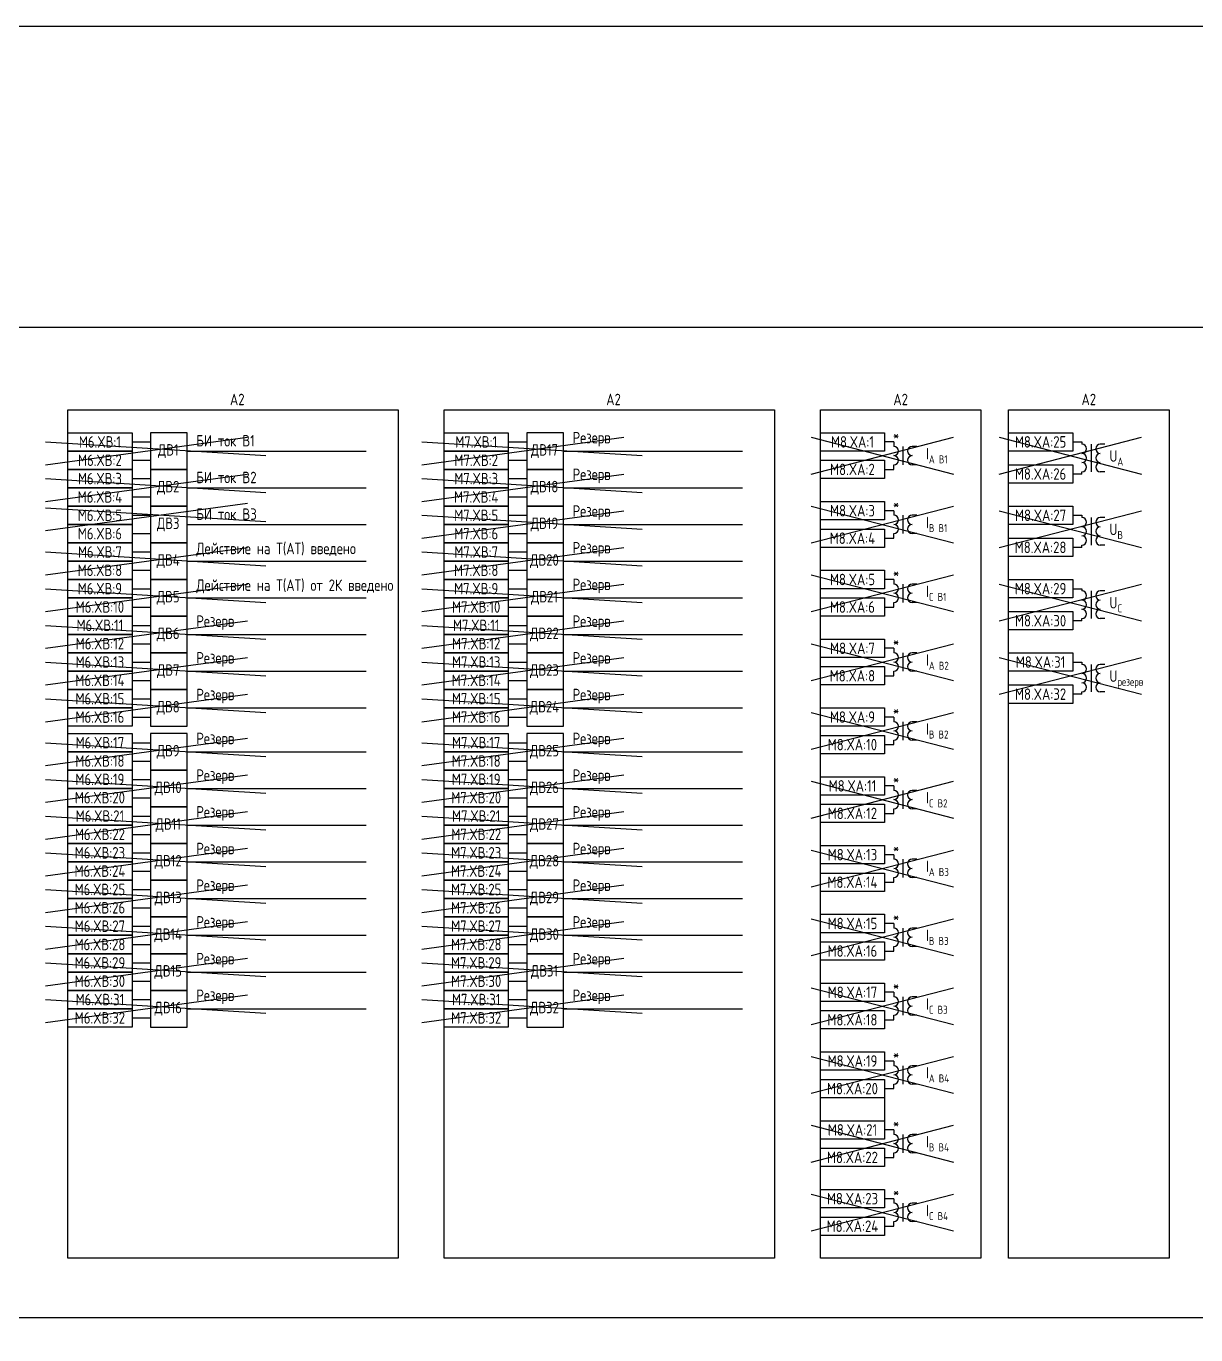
# Model space of a CAD drawing. Header units: millimetres. Extents: x -1117 to 5846, y -90 to 586.
# Drawn here: x 581.9 to 836.8, y 300.7 to 586 of the extents above; entities that cross this region are included whole.
import ezdxf

# ---------------------------------------------------------------- set-up
doc = ezdxf.new("R2010")
doc.units = ezdxf.units.MM
doc.styles.add('Gost_type_A', font='GOST_0.TTF')

msp = doc.modelspace()

# ---------------------------------------------------------------- linework, layer by layer
at = {"color": 6}
for p, q in [((586.18, 490.36), (630.18, 496.36)), ((586.18, 495.36), (634.18, 492.36)), ((753.01, 496.36), (784.01, 488.36)), ((753.01, 488.36), (784.01, 496.36)), ((586.18, 482.36), (630.18, 488.36)), ((586.18, 487.36), (634.18, 484.36)), ((586.18, 476.02), (630.18, 482.02)), ((586.18, 481.02), (634.18, 478.02)), ((753.01, 481.36), (784.01, 473.36)), ((753.01, 473.36), (784.01, 481.36)), ((586.18, 466.36), (630.18, 472.36)), ((586.18, 471.36), (634.18, 468.36)), ((753.01, 466.36), (784.01, 458.36)), ((753.01, 458.36), (784.01, 466.36)), ((586.18, 458.36), (630.18, 464.36)), ((586.18, 463.36), (634.18, 460.36)), ((753.01, 451.36), (784.01, 443.36)), ((753.01, 443.36), (784.01, 451.36)), ((753.01, 436.36), (784.01, 428.36)), ((753.01, 428.36), (784.01, 436.36)), ((753.01, 421.36), (784.01, 413.36)), ((753.01, 413.36), (784.01, 421.36)), ((753.01, 406.36), (784.01, 398.36)), ((753.01, 398.36), (784.01, 406.36)), ((753.01, 391.36), (784.01, 383.36)), ((753.01, 383.36), (784.01, 391.36)), ((753.01, 376.36), (784.01, 368.36)), ((753.01, 368.36), (784.01, 376.36))]:
    msp.add_line(p, q, dxfattribs=at)
for p, q in [((605.01, 495.36), (609.01, 495.36)), ((687.01, 495.36), (691.01, 495.36)), ((771.01, 495.36), (769.01, 495.36)), ((605.01, 491.36), (609.01, 491.36)), ((617.01, 493.36), (656.01, 493.36)), ((687.01, 491.36), (691.01, 491.36)), ((699.01, 493.36), (738.01, 493.36)), ((769.01, 489.36), (771.01, 489.36)), ((605.01, 487.36), (609.01, 487.36)), ((617.01, 485.36), (656.01, 485.36)), ((687.01, 487.36), (691.01, 487.36)), ((699.01, 485.36), (738.01, 485.36)), ((605.01, 483.36), (609.01, 483.36)), ((687.01, 483.36), (691.01, 483.36)), ((605.01, 479.36), (609.01, 479.36)), ((687.01, 479.36), (691.01, 479.36)), ((771.01, 480.36), (769.01, 480.36)), ((617.01, 477.36), (656.01, 477.36)), ((699.01, 477.36), (738.01, 477.36)), ((605.01, 475.36), (609.01, 475.36)), ((687.01, 475.36), (691.01, 475.36)), ((769.01, 474.36), (771.01, 474.36)), ((605.01, 471.36), (609.01, 471.36)), ((687.01, 471.36), (691.01, 471.36)), ((617.01, 469.36), (656.01, 469.36)), ((699.01, 469.36), (738.01, 469.36)), ((605.01, 467.36), (609.01, 467.36)), ((687.01, 467.36), (691.01, 467.36)), ((771.01, 465.36), (769.01, 465.36)), ((605.01, 463.36), (609.01, 463.36)), ((687.01, 463.36), (691.01, 463.36)), ((617.01, 461.36), (656.01, 461.36)), ((699.01, 461.36), (738.01, 461.36)), ((605.01, 459.36), (609.01, 459.36)), ((687.01, 459.36), (691.01, 459.36)), ((769.01, 459.36), (771.01, 459.36)), ((605.01, 455.36), (609.01, 455.36)), ((687.01, 455.36), (691.01, 455.36)), ((605.01, 451.36), (609.01, 451.36)), ((617.01, 453.36), (656.01, 453.36)), ((687.01, 451.36), (691.01, 451.36)), ((699.01, 453.36), (738.01, 453.36)), ((771.01, 450.36), (769.01, 450.36)), ((605.01, 447.36), (609.01, 447.36)), ((617.01, 445.36), (656.01, 445.36)), ((687.01, 447.36), (691.01, 447.36)), ((699.01, 445.36), (738.01, 445.36)), ((605.01, 443.36), (609.01, 443.36)), ((687.01, 443.36), (691.01, 443.36)), ((769.01, 444.36), (771.01, 444.36)), ((605.01, 439.36), (609.01, 439.36)), ((617.01, 437.36), (656.01, 437.36)), ((687.01, 439.36), (691.01, 439.36)), ((699.01, 437.36), (738.01, 437.36)), ((605.01, 435.36), (609.01, 435.36)), ((687.01, 435.36), (691.01, 435.36)), ((771.01, 435.36), (769.01, 435.36)), ((605.01, 429.78), (609.01, 429.78)), ((687.01, 429.78), (691.01, 429.78)), ((769.01, 429.36), (771.01, 429.36)), ((605.01, 425.78), (609.01, 425.78)), ((617.01, 427.78), (656.01, 427.78)), ((687.01, 425.78), (691.01, 425.78)), ((699.01, 427.78), (738.01, 427.78)), ((605.01, 421.78), (609.01, 421.78)), ((617.01, 419.78), (656.01, 419.78)), ((687.01, 421.78), (691.01, 421.78)), ((699.01, 419.78), (738.01, 419.78)), ((771.01, 420.36), (769.01, 420.36)), ((605.01, 417.78), (609.01, 417.78)), ((687.01, 417.78), (691.01, 417.78)), ((605.01, 413.78), (609.01, 413.78)), ((687.01, 413.78), (691.01, 413.78)), ((769.01, 414.36), (771.01, 414.36)), ((617.01, 411.78), (656.01, 411.78)), ((699.01, 411.78), (738.01, 411.78)), ((605.01, 409.78), (609.01, 409.78)), ((687.01, 409.78), (691.01, 409.78)), ((605.01, 405.78), (609.01, 405.78)), ((687.01, 405.78), (691.01, 405.78)), ((771.01, 405.36), (769.01, 405.36)), ((617.01, 403.78), (656.01, 403.78)), ((699.01, 403.78), (738.01, 403.78)), ((605.01, 401.78), (609.01, 401.78)), ((687.01, 401.78), (691.01, 401.78)), ((605.01, 397.78), (609.01, 397.78)), ((687.01, 397.78), (691.01, 397.78)), ((769.01, 399.36), (771.01, 399.36)), ((605.01, 393.78), (609.01, 393.78)), ((617.01, 395.78), (656.01, 395.78)), ((687.01, 393.78), (691.01, 393.78)), ((699.01, 395.78), (738.01, 395.78)), ((605.01, 389.78), (609.01, 389.78)), ((687.01, 389.78), (691.01, 389.78)), ((771.01, 390.36), (769.01, 390.36)), ((605.01, 385.78), (609.01, 385.78)), ((617.01, 387.78), (656.01, 387.78)), ((687.01, 385.78), (691.01, 385.78)), ((699.01, 387.78), (738.01, 387.78)), ((769.01, 384.36), (771.01, 384.36)), ((605.01, 381.78), (609.01, 381.78)), ((617.01, 379.78), (656.01, 379.78)), ((687.01, 381.78), (691.01, 381.78)), ((699.01, 379.78), (738.01, 379.78)), ((605.01, 377.78), (609.01, 377.78)), ((687.01, 377.78), (691.01, 377.78)), ((605.01, 373.78), (609.01, 373.78)), ((687.01, 373.78), (691.01, 373.78)), ((771.01, 375.36), (769.01, 375.36)), ((617.01, 371.78), (656.01, 371.78)), ((699.01, 371.78), (738.01, 371.78)), ((605.01, 369.78), (609.01, 369.78)), ((687.01, 369.78), (691.01, 369.78)), ((769.01, 369.36), (771.01, 369.36)), ((771.01, 360.36), (769.01, 360.36)), ((769.01, 354.36), (771.01, 354.36)), ((769.01, 352.36), (769.01, 347.36)), ((771.01, 345.36), (769.01, 345.36)), ((769.01, 339.36), (771.01, 339.36)), ((771.01, 330.36), (769.01, 330.36)), ((769.01, 324.36), (771.01, 324.36))]:
    msp.add_line(p, q)
at = {"color": 3}
for p, q in [((668.18, 490.36), (712.18, 496.36)), ((668.18, 495.36), (716.18, 492.36)), ((794.01, 496.36), (825.01, 488.36)), ((794.01, 488.36), (825.01, 496.36)), ((668.18, 482.36), (712.18, 488.36)), ((668.18, 487.36), (716.18, 484.36)), ((668.18, 474.36), (712.18, 480.36)), ((668.18, 479.36), (716.18, 476.36)), ((794.01, 480.36), (825.01, 472.36)), ((794.01, 472.36), (825.01, 480.36)), ((668.18, 466.36), (712.18, 472.36)), ((668.18, 471.36), (716.18, 468.36)), ((668.18, 458.36), (712.18, 464.36)), ((668.18, 463.36), (716.18, 460.36)), ((794.01, 464.36), (825.01, 456.36)), ((794.01, 456.36), (825.01, 464.36)), ((586.18, 450.36), (630.18, 456.36)), ((586.18, 455.36), (634.18, 452.36)), ((668.18, 450.36), (712.18, 456.36)), ((668.18, 455.36), (716.18, 452.36)), ((586.18, 442.36), (630.18, 448.36)), ((668.18, 442.36), (712.18, 448.36)), ((794.01, 448.36), (825.01, 440.36)), ((794.01, 440.36), (825.01, 448.36)), ((586.18, 447.36), (634.18, 444.36)), ((668.18, 447.36), (716.18, 444.36)), ((586.18, 434.36), (630.18, 440.36)), ((668.18, 434.36), (712.18, 440.36)), ((586.18, 439.36), (634.18, 436.36)), ((668.18, 439.36), (716.18, 436.36)), ((586.18, 424.78), (630.18, 430.78)), ((586.18, 429.78), (634.18, 426.78)), ((668.18, 424.78), (712.18, 430.78)), ((668.18, 429.78), (716.18, 426.78)), ((586.18, 416.78), (630.18, 422.78)), ((668.18, 416.78), (712.18, 422.78)), ((586.18, 421.78), (634.18, 418.78)), ((668.18, 421.78), (716.18, 418.78)), ((586.18, 408.78), (630.18, 414.78)), ((586.18, 413.78), (634.18, 410.78)), ((668.18, 408.78), (712.18, 414.78)), ((668.18, 413.78), (716.18, 410.78)), ((586.18, 400.78), (630.18, 406.78)), ((586.18, 405.78), (634.18, 402.78)), ((668.18, 400.78), (712.18, 406.78)), ((668.18, 405.78), (716.18, 402.78)), ((586.18, 392.78), (630.18, 398.78)), ((586.18, 397.78), (634.18, 394.78)), ((668.18, 392.78), (712.18, 398.78)), ((668.18, 397.78), (716.18, 394.78)), ((586.18, 384.78), (630.18, 390.78)), ((586.18, 389.78), (634.18, 386.78)), ((668.18, 384.78), (712.18, 390.78)), ((668.18, 389.78), (716.18, 386.78)), ((586.18, 376.78), (630.18, 382.78)), ((668.18, 376.78), (712.18, 382.78)), ((586.18, 381.78), (634.18, 378.78)), ((668.18, 381.78), (716.18, 378.78)), ((586.18, 368.78), (630.18, 374.78)), ((586.18, 373.78), (634.18, 370.78)), ((668.18, 368.78), (712.18, 374.78)), ((668.18, 373.78), (716.18, 370.78)), ((753.01, 361.36), (784.01, 353.36)), ((753.01, 353.36), (784.01, 361.36)), ((753.01, 346.36), (784.01, 338.36)), ((753.01, 338.36), (784.01, 346.36)), ((753.01, 331.36), (784.01, 323.36)), ((753.01, 323.36), (784.01, 331.36))]:
    msp.add_line(p, q, dxfattribs=at)
at = {"ltscale": 4}
for p, q in [((771.01, 495.36), (771.01, 494.36)), ((771.01, 494.86), (771.01, 494.36)), ((773.01, 494.36), (773.01, 490.36)), ((773.01, 494.36), (773.01, 490.36)), ((776.01, 494.36), (775.01, 494.36)), ((776.01, 494.36), (775.01, 494.36)), ((810.01, 495.36), (812.01, 495.36)), ((812.01, 495.36), (812.01, 494.86)), ((812.01, 495.36), (812.01, 494.86)), ((814.01, 494.86), (814.01, 490.86)), ((817.01, 494.86), (816.01, 494.86)), ((814.01, 492.86), (814.01, 488.86)), ((771.01, 489.36), (771.01, 490.36)), ((776.01, 490.36), (775.01, 490.36)), ((776.01, 490.36), (775.01, 490.36)), ((812.01, 488.36), (810.01, 488.36)), ((812.01, 488.36), (812.01, 488.86)), ((817.01, 488.86), (816.01, 488.86)), ((771.01, 480.36), (771.01, 479.36)), ((771.01, 479.86), (771.01, 479.36)), ((773.01, 479.36), (773.01, 475.36)), ((773.01, 479.36), (773.01, 475.36)), ((776.01, 479.36), (775.01, 479.36)), ((776.01, 479.36), (775.01, 479.36)), ((810.01, 479.36), (812.01, 479.36)), ((812.01, 479.36), (812.01, 478.86)), ((812.01, 479.36), (812.01, 478.86)), ((814.01, 478.86), (814.01, 474.86)), ((814.01, 476.86), (814.01, 472.86)), ((817.01, 478.86), (816.01, 478.86)), ((771.01, 474.36), (771.01, 475.36)), ((776.01, 475.36), (775.01, 475.36)), ((776.01, 475.36), (775.01, 475.36)), ((812.01, 472.36), (810.01, 472.36)), ((812.01, 472.36), (812.01, 472.86)), ((817.01, 472.86), (816.01, 472.86)), ((771.01, 465.36), (771.01, 464.36)), ((771.01, 464.86), (771.01, 464.36)), ((773.01, 464.36), (773.01, 460.36)), ((773.01, 464.36), (773.01, 460.36)), ((776.01, 464.36), (775.01, 464.36)), ((776.01, 464.36), (775.01, 464.36)), ((810.01, 463.36), (812.01, 463.36)), ((812.01, 463.36), (812.01, 462.86)), ((812.01, 463.36), (812.01, 462.86)), ((814.01, 462.86), (814.01, 458.86)), ((817.01, 462.86), (816.01, 462.86)), ((771.01, 459.36), (771.01, 460.36)), ((776.01, 460.36), (775.01, 460.36)), ((776.01, 460.36), (775.01, 460.36)), ((814.01, 460.86), (814.01, 456.86)), ((812.01, 456.36), (812.01, 456.86)), ((817.01, 456.86), (816.01, 456.86)), ((812.01, 456.36), (810.01, 456.36)), ((771.01, 450.36), (771.01, 449.36)), ((771.01, 449.86), (771.01, 449.36)), ((773.01, 449.36), (773.01, 445.36)), ((773.01, 449.36), (773.01, 445.36)), ((776.01, 449.36), (775.01, 449.36)), ((776.01, 449.36), (775.01, 449.36)), ((771.01, 444.36), (771.01, 445.36)), ((776.01, 445.36), (775.01, 445.36)), ((776.01, 445.36), (775.01, 445.36)), ((810.01, 447.36), (812.01, 447.36)), ((812.01, 447.36), (812.01, 446.86)), ((812.01, 447.36), (812.01, 446.86)), ((814.01, 446.86), (814.01, 442.86)), ((817.01, 446.86), (816.01, 446.86)), ((814.01, 444.86), (814.01, 440.86)), ((812.01, 440.36), (810.01, 440.36)), ((812.01, 440.36), (812.01, 440.86)), ((817.01, 440.86), (816.01, 440.86)), ((771.01, 435.36), (771.01, 434.36)), ((771.01, 434.86), (771.01, 434.36)), ((773.01, 434.36), (773.01, 430.36)), ((773.01, 434.36), (773.01, 430.36)), ((776.01, 434.36), (775.01, 434.36)), ((776.01, 434.36), (775.01, 434.36)), ((771.01, 429.36), (771.01, 430.36)), ((776.01, 430.36), (775.01, 430.36)), ((776.01, 430.36), (775.01, 430.36)), ((771.01, 420.36), (771.01, 419.36)), ((771.01, 419.86), (771.01, 419.36)), ((773.01, 419.36), (773.01, 415.36)), ((773.01, 419.36), (773.01, 415.36)), ((776.01, 419.36), (775.01, 419.36)), ((776.01, 419.36), (775.01, 419.36)), ((771.01, 414.36), (771.01, 415.36)), ((776.01, 415.36), (775.01, 415.36)), ((776.01, 415.36), (775.01, 415.36)), ((771.01, 405.36), (771.01, 404.36)), ((771.01, 404.86), (771.01, 404.36)), ((773.01, 404.36), (773.01, 400.36)), ((773.01, 404.36), (773.01, 400.36)), ((776.01, 404.36), (775.01, 404.36)), ((776.01, 404.36), (775.01, 404.36)), ((771.01, 399.36), (771.01, 400.36)), ((776.01, 400.36), (775.01, 400.36)), ((776.01, 400.36), (775.01, 400.36)), ((771.01, 390.36), (771.01, 389.36)), ((771.01, 389.86), (771.01, 389.36)), ((773.01, 389.36), (773.01, 385.36)), ((773.01, 389.36), (773.01, 385.36)), ((776.01, 389.36), (775.01, 389.36)), ((776.01, 389.36), (775.01, 389.36)), ((771.01, 384.36), (771.01, 385.36)), ((776.01, 385.36), (775.01, 385.36)), ((776.01, 385.36), (775.01, 385.36)), ((771.01, 375.36), (771.01, 374.36)), ((771.01, 374.86), (771.01, 374.36)), ((773.01, 374.36), (773.01, 370.36)), ((773.01, 374.36), (773.01, 370.36)), ((776.01, 374.36), (775.01, 374.36)), ((776.01, 374.36), (775.01, 374.36)), ((771.01, 369.36), (771.01, 370.36)), ((776.01, 370.36), (775.01, 370.36)), ((776.01, 370.36), (775.01, 370.36)), ((771.01, 360.36), (771.01, 359.36)), ((771.01, 359.86), (771.01, 359.36)), ((773.01, 359.36), (773.01, 355.36)), ((773.01, 359.36), (773.01, 355.36)), ((776.01, 359.36), (775.01, 359.36)), ((776.01, 359.36), (775.01, 359.36)), ((771.01, 354.36), (771.01, 355.36)), ((776.01, 355.36), (775.01, 355.36)), ((776.01, 355.36), (775.01, 355.36)), ((771.01, 345.36), (771.01, 344.36)), ((771.01, 344.86), (771.01, 344.36)), ((773.01, 344.36), (773.01, 340.36)), ((773.01, 344.36), (773.01, 340.36)), ((776.01, 344.36), (775.01, 344.36)), ((776.01, 344.36), (775.01, 344.36)), ((771.01, 339.36), (771.01, 340.36)), ((776.01, 340.36), (775.01, 340.36)), ((776.01, 340.36), (775.01, 340.36)), ((771.01, 330.36), (771.01, 329.36)), ((771.01, 329.86), (771.01, 329.36)), ((773.01, 329.36), (773.01, 325.36)), ((773.01, 329.36), (773.01, 325.36)), ((776.01, 329.36), (775.01, 329.36)), ((776.01, 329.36), (775.01, 329.36)), ((771.01, 324.36), (771.01, 325.36)), ((776.01, 325.36), (775.01, 325.36)), ((776.01, 325.36), (775.01, 325.36))]:
    msp.add_line(p, q, dxfattribs=at)
for points in [[(-1117.42, 586), (5845.64, 586), (5845.64, -90), (-1117.42, -90)], [(210, 520.36), (980.33, 520.36), (980.33, 304.36), (210, 304.36)], [(591.01, 502.36), (663.01, 502.36), (663.01, 317.36), (591.01, 317.36)], [(673.01, 502.36), (745.01, 502.36), (745.01, 317.36), (673.01, 317.36)], [(755.01, 502.36), (790.01, 502.36), (790.01, 317.36), (755.01, 317.36)], [(796.01, 502.36), (831.01, 502.36), (831.01, 317.36), (796.01, 317.36)], [(591.01, 497.36), (605.01, 497.36), (605.01, 493.36), (591.01, 493.36)], [(673.01, 497.36), (687.01, 497.36), (687.01, 493.36), (673.01, 493.36)], [(755.01, 497.36), (769.01, 497.36), (769.01, 493.36), (755.01, 493.36)], [(796.01, 497.36), (810.01, 497.36), (810.01, 493.36), (796.01, 493.36)], [(591.01, 493.36), (605.01, 493.36), (605.01, 489.36), (591.01, 489.36)], [(673.01, 493.36), (687.01, 493.36), (687.01, 489.36), (673.01, 489.36)], [(755.01, 491.36), (769.01, 491.36), (769.01, 487.36), (755.01, 487.36)], [(591.01, 489.36), (605.01, 489.36), (605.01, 485.36), (591.01, 485.36)], [(673.01, 489.36), (687.01, 489.36), (687.01, 485.36), (673.01, 485.36)], [(796.01, 490.36), (810.01, 490.36), (810.01, 486.36), (796.01, 486.36)], [(591.01, 485.36), (605.01, 485.36), (605.01, 481.36), (591.01, 481.36)], [(673.01, 485.36), (687.01, 485.36), (687.01, 481.36), (673.01, 481.36)], [(755.01, 482.36), (769.01, 482.36), (769.01, 478.36), (755.01, 478.36)], [(591.01, 481.36), (605.01, 481.36), (605.01, 477.36), (591.01, 477.36)], [(673.01, 481.36), (687.01, 481.36), (687.01, 477.36), (673.01, 477.36)], [(796.01, 481.36), (810.01, 481.36), (810.01, 477.36), (796.01, 477.36)], [(591.01, 477.36), (605.01, 477.36), (605.01, 473.36), (591.01, 473.36)], [(673.01, 477.36), (687.01, 477.36), (687.01, 473.36), (673.01, 473.36)], [(755.01, 476.36), (769.01, 476.36), (769.01, 472.36), (755.01, 472.36)], [(796.01, 474.36), (810.01, 474.36), (810.01, 470.36), (796.01, 470.36)], [(591.01, 473.36), (605.01, 473.36), (605.01, 469.36), (591.01, 469.36)], [(673.01, 473.36), (687.01, 473.36), (687.01, 469.36), (673.01, 469.36)], [(591.01, 469.36), (605.01, 469.36), (605.01, 465.36), (591.01, 465.36)], [(673.01, 469.36), (687.01, 469.36), (687.01, 465.36), (673.01, 465.36)], [(591.01, 465.36), (605.01, 465.36), (605.01, 461.36), (591.01, 461.36)], [(673.01, 465.36), (687.01, 465.36), (687.01, 461.36), (673.01, 461.36)], [(755.01, 467.36), (769.01, 467.36), (769.01, 463.36), (755.01, 463.36)], [(796.01, 465.36), (810.01, 465.36), (810.01, 461.36), (796.01, 461.36)], [(591.01, 461.36), (605.01, 461.36), (605.01, 457.36), (591.01, 457.36)], [(673.01, 461.36), (687.01, 461.36), (687.01, 457.36), (673.01, 457.36)], [(755.01, 461.36), (769.01, 461.36), (769.01, 457.36), (755.01, 457.36)], [(591.01, 457.36), (605.01, 457.36), (605.01, 453.36), (591.01, 453.36)], [(673.01, 457.36), (687.01, 457.36), (687.01, 453.36), (673.01, 453.36)], [(796.01, 458.36), (810.01, 458.36), (810.01, 454.36), (796.01, 454.36)], [(591.01, 453.36), (605.01, 453.36), (605.01, 449.36), (591.01, 449.36)], [(673.01, 453.36), (687.01, 453.36), (687.01, 449.36), (673.01, 449.36)], [(755.01, 452.36), (769.01, 452.36), (769.01, 448.36), (755.01, 448.36)], [(591.01, 449.36), (605.01, 449.36), (605.01, 445.36), (591.01, 445.36)], [(673.01, 449.36), (687.01, 449.36), (687.01, 445.36), (673.01, 445.36)], [(796.01, 449.36), (810.01, 449.36), (810.01, 445.36), (796.01, 445.36)], [(591.01, 445.36), (605.01, 445.36), (605.01, 441.36), (591.01, 441.36)], [(673.01, 445.36), (687.01, 445.36), (687.01, 441.36), (673.01, 441.36)], [(755.01, 446.36), (769.01, 446.36), (769.01, 442.36), (755.01, 442.36)], [(796.01, 442.36), (810.01, 442.36), (810.01, 438.36), (796.01, 438.36)], [(591.01, 441.36), (605.01, 441.36), (605.01, 437.36), (591.01, 437.36)], [(673.01, 441.36), (687.01, 441.36), (687.01, 437.36), (673.01, 437.36)], [(591.01, 437.36), (605.01, 437.36), (605.01, 433.36), (591.01, 433.36)], [(673.01, 437.36), (687.01, 437.36), (687.01, 433.36), (673.01, 433.36)], [(755.01, 437.36), (769.01, 437.36), (769.01, 433.36), (755.01, 433.36)], [(591.01, 431.78), (605.01, 431.78), (605.01, 427.78), (591.01, 427.78)], [(673.01, 431.78), (687.01, 431.78), (687.01, 427.78), (673.01, 427.78)], [(755.01, 431.36), (769.01, 431.36), (769.01, 427.36), (755.01, 427.36)], [(591.01, 427.78), (605.01, 427.78), (605.01, 423.78), (591.01, 423.78)], [(673.01, 427.78), (687.01, 427.78), (687.01, 423.78), (673.01, 423.78)], [(591.01, 423.78), (605.01, 423.78), (605.01, 419.78), (591.01, 419.78)], [(673.01, 423.78), (687.01, 423.78), (687.01, 419.78), (673.01, 419.78)], [(755.01, 422.36), (769.01, 422.36), (769.01, 418.36), (755.01, 418.36)], [(591.01, 419.78), (605.01, 419.78), (605.01, 415.78), (591.01, 415.78)], [(673.01, 419.78), (687.01, 419.78), (687.01, 415.78), (673.01, 415.78)], [(591.01, 415.78), (605.01, 415.78), (605.01, 411.78), (591.01, 411.78)], [(673.01, 415.78), (687.01, 415.78), (687.01, 411.78), (673.01, 411.78)], [(755.01, 416.36), (769.01, 416.36), (769.01, 412.36), (755.01, 412.36)], [(591.01, 411.78), (605.01, 411.78), (605.01, 407.78), (591.01, 407.78)], [(673.01, 411.78), (687.01, 411.78), (687.01, 407.78), (673.01, 407.78)], [(591.01, 407.78), (605.01, 407.78), (605.01, 403.78), (591.01, 403.78)], [(673.01, 407.78), (687.01, 407.78), (687.01, 403.78), (673.01, 403.78)], [(755.01, 407.36), (769.01, 407.36), (769.01, 403.36), (755.01, 403.36)], [(591.01, 403.78), (605.01, 403.78), (605.01, 399.78), (591.01, 399.78)], [(673.01, 403.78), (687.01, 403.78), (687.01, 399.78), (673.01, 399.78)], [(591.01, 399.78), (605.01, 399.78), (605.01, 395.78), (591.01, 395.78)], [(673.01, 399.78), (687.01, 399.78), (687.01, 395.78), (673.01, 395.78)], [(755.01, 401.36), (769.01, 401.36), (769.01, 397.36), (755.01, 397.36)], [(591.01, 395.78), (605.01, 395.78), (605.01, 391.78), (591.01, 391.78)], [(673.01, 395.78), (687.01, 395.78), (687.01, 391.78), (673.01, 391.78)], [(591.01, 391.78), (605.01, 391.78), (605.01, 387.78), (591.01, 387.78)], [(673.01, 391.78), (687.01, 391.78), (687.01, 387.78), (673.01, 387.78)], [(755.01, 392.36), (769.01, 392.36), (769.01, 388.36), (755.01, 388.36)], [(591.01, 387.78), (605.01, 387.78), (605.01, 383.78), (591.01, 383.78)], [(673.01, 387.78), (687.01, 387.78), (687.01, 383.78), (673.01, 383.78)], [(755.01, 386.36), (769.01, 386.36), (769.01, 382.36), (755.01, 382.36)], [(591.01, 383.78), (605.01, 383.78), (605.01, 379.78), (591.01, 379.78)], [(673.01, 383.78), (687.01, 383.78), (687.01, 379.78), (673.01, 379.78)], [(591.01, 379.78), (605.01, 379.78), (605.01, 375.78), (591.01, 375.78)], [(673.01, 379.78), (687.01, 379.78), (687.01, 375.78), (673.01, 375.78)], [(755.01, 377.36), (769.01, 377.36), (769.01, 373.36), (755.01, 373.36)], [(591.01, 375.78), (605.01, 375.78), (605.01, 371.78), (591.01, 371.78)], [(673.01, 375.78), (687.01, 375.78), (687.01, 371.78), (673.01, 371.78)], [(591.01, 371.78), (605.01, 371.78), (605.01, 367.78), (591.01, 367.78)], [(673.01, 371.78), (687.01, 371.78), (687.01, 367.78), (673.01, 367.78)], [(755.01, 371.36), (769.01, 371.36), (769.01, 367.36), (755.01, 367.36)], [(755.01, 362.36), (769.01, 362.36), (769.01, 358.36), (755.01, 358.36)], [(755.01, 356.36), (769.01, 356.36), (769.01, 352.36), (755.01, 352.36)], [(755.01, 347.36), (769.01, 347.36), (769.01, 343.36), (755.01, 343.36)], [(755.01, 341.36), (769.01, 341.36), (769.01, 337.36), (755.01, 337.36)], [(755.01, 332.36), (769.01, 332.36), (769.01, 328.36), (755.01, 328.36)], [(755.01, 326.36), (769.01, 326.36), (769.01, 322.36), (755.01, 322.36)]]:
    msp.add_lwpolyline(points, close=True)
for points in [[(609.01, 489.36), (617.01, 489.36), (617.01, 497.36), (609.01, 497.36)], [(691.01, 489.36), (699.01, 489.36), (699.01, 497.36), (691.01, 497.36)], [(609.01, 481.36), (617.01, 481.36), (617.01, 489.36), (609.01, 489.36)], [(691.01, 481.36), (699.01, 481.36), (699.01, 489.36), (691.01, 489.36)], [(609.01, 473.36), (617.01, 473.36), (617.01, 481.36), (609.01, 481.36)], [(691.01, 473.36), (699.01, 473.36), (699.01, 481.36), (691.01, 481.36)], [(609.01, 465.36), (617.01, 465.36), (617.01, 473.36), (609.01, 473.36)], [(691.01, 465.36), (699.01, 465.36), (699.01, 473.36), (691.01, 473.36)], [(609.01, 457.36), (617.01, 457.36), (617.01, 465.36), (609.01, 465.36)], [(691.01, 457.36), (699.01, 457.36), (699.01, 465.36), (691.01, 465.36)], [(609.01, 449.36), (617.01, 449.36), (617.01, 457.36), (609.01, 457.36)], [(691.01, 449.36), (699.01, 449.36), (699.01, 457.36), (691.01, 457.36)], [(609.01, 441.36), (617.01, 441.36), (617.01, 449.36), (609.01, 449.36)], [(691.01, 441.36), (699.01, 441.36), (699.01, 449.36), (691.01, 449.36)], [(609.01, 433.36), (617.01, 433.36), (617.01, 441.36), (609.01, 441.36)], [(691.01, 433.36), (699.01, 433.36), (699.01, 441.36), (691.01, 441.36)], [(609.01, 423.78), (617.01, 423.78), (617.01, 431.78), (609.01, 431.78)], [(691.01, 423.78), (699.01, 423.78), (699.01, 431.78), (691.01, 431.78)], [(609.01, 415.78), (617.01, 415.78), (617.01, 423.78), (609.01, 423.78)], [(691.01, 415.78), (699.01, 415.78), (699.01, 423.78), (691.01, 423.78)], [(609.01, 407.78), (617.01, 407.78), (617.01, 415.78), (609.01, 415.78)], [(691.01, 407.78), (699.01, 407.78), (699.01, 415.78), (691.01, 415.78)], [(609.01, 399.78), (617.01, 399.78), (617.01, 407.78), (609.01, 407.78)], [(691.01, 399.78), (699.01, 399.78), (699.01, 407.78), (691.01, 407.78)], [(609.01, 391.78), (617.01, 391.78), (617.01, 399.78), (609.01, 399.78)], [(691.01, 391.78), (699.01, 391.78), (699.01, 399.78), (691.01, 399.78)], [(609.01, 383.78), (617.01, 383.78), (617.01, 391.78), (609.01, 391.78)], [(691.01, 383.78), (699.01, 383.78), (699.01, 391.78), (691.01, 391.78)], [(609.01, 375.78), (617.01, 375.78), (617.01, 383.78), (609.01, 383.78)], [(691.01, 375.78), (699.01, 375.78), (699.01, 383.78), (691.01, 383.78)], [(609.01, 367.78), (617.01, 367.78), (617.01, 375.78), (609.01, 375.78)], [(691.01, 367.78), (699.01, 367.78), (699.01, 375.78), (691.01, 375.78)]]:
    msp.add_lwpolyline(points, close=True, dxfattribs=at)
for centre, start, end in [((771.01, 493.36), 270, 90), ((771.01, 493.36), 270, 90), ((775.01, 493.36), 90, 270), ((775.01, 493.36), 90, 270), ((812.01, 493.86), 270, 90), ((816.01, 493.86), 90, 270), ((816.01, 493.86), 90, 270), ((771.01, 491.36), 270, 90), ((771.01, 491.36), 270, 90), ((775.01, 491.36), 90, 270), ((775.01, 491.36), 90, 270), ((812.01, 491.86), 270, 90), ((812.01, 489.86), 270, 90), ((816.01, 491.86), 90, 270), ((816.01, 491.86), 90, 270), ((816.01, 489.86), 90, 270), ((771.01, 478.36), 270, 90), ((771.01, 478.36), 270, 90), ((775.01, 478.36), 90, 270), ((775.01, 478.36), 90, 270), ((771.01, 476.36), 270, 90), ((771.01, 476.36), 270, 90), ((775.01, 476.36), 90, 270), ((775.01, 476.36), 90, 270), ((812.01, 477.86), 270, 90), ((812.01, 475.86), 270, 90), ((816.01, 477.86), 90, 270), ((816.01, 477.86), 90, 270), ((816.01, 475.86), 90, 270), ((816.01, 475.86), 90, 270), ((812.01, 473.86), 270, 90), ((816.01, 473.86), 90, 270), ((771.01, 463.36), 270, 90), ((771.01, 463.36), 270, 90), ((771.01, 461.36), 270, 90), ((771.01, 461.36), 270, 90), ((775.01, 463.36), 90, 270), ((775.01, 463.36), 90, 270), ((775.01, 461.36), 90, 270), ((775.01, 461.36), 90, 270), ((812.01, 461.86), 270, 90), ((816.01, 461.86), 90, 270), ((816.01, 461.86), 90, 270), ((812.01, 459.86), 270, 90), ((816.01, 459.86), 90, 270), ((816.01, 459.86), 90, 270), ((812.01, 457.86), 270, 90), ((816.01, 457.86), 90, 270), ((771.01, 448.36), 270, 90), ((771.01, 448.36), 270, 90), ((775.01, 448.36), 90, 270), ((775.01, 448.36), 90, 270), ((771.01, 446.36), 270, 90), ((771.01, 446.36), 270, 90), ((775.01, 446.36), 90, 270), ((775.01, 446.36), 90, 270), ((812.01, 445.86), 270, 90), ((816.01, 445.86), 90, 270), ((816.01, 445.86), 90, 270), ((812.01, 443.86), 270, 90), ((812.01, 441.86), 270, 90), ((816.01, 443.86), 90, 270), ((816.01, 443.86), 90, 270), ((816.01, 441.86), 90, 270), ((771.01, 433.36), 270, 90), ((771.01, 433.36), 270, 90), ((775.01, 433.36), 90, 270), ((775.01, 433.36), 90, 270), ((771.01, 431.36), 270, 90), ((771.01, 431.36), 270, 90), ((775.01, 431.36), 90, 270), ((775.01, 431.36), 90, 270), ((771.01, 418.36), 270, 90), ((771.01, 418.36), 270, 90), ((771.01, 416.36), 270, 90), ((771.01, 416.36), 270, 90), ((775.01, 418.36), 90, 270), ((775.01, 418.36), 90, 270), ((775.01, 416.36), 90, 270), ((775.01, 416.36), 90, 270), ((771.01, 403.36), 270, 90), ((771.01, 403.36), 270, 90), ((771.01, 401.36), 270, 90), ((771.01, 401.36), 270, 90), ((775.01, 403.36), 90, 270), ((775.01, 403.36), 90, 270), ((775.01, 401.36), 90, 270), ((775.01, 401.36), 90, 270), ((771.01, 388.36), 270, 90), ((771.01, 388.36), 270, 90), ((775.01, 388.36), 90, 270), ((775.01, 388.36), 90, 270), ((771.01, 386.36), 270, 90), ((771.01, 386.36), 270, 90), ((775.01, 386.36), 90, 270), ((775.01, 386.36), 90, 270), ((771.01, 373.36), 270, 90), ((771.01, 373.36), 270, 90), ((775.01, 373.36), 90, 270), ((775.01, 373.36), 90, 270), ((771.01, 371.36), 270, 90), ((771.01, 371.36), 270, 90), ((775.01, 371.36), 90, 270), ((775.01, 371.36), 90, 270), ((771.01, 358.36), 270, 90), ((771.01, 358.36), 270, 90), ((771.01, 356.36), 270, 90), ((771.01, 356.36), 270, 90), ((775.01, 358.36), 90, 270), ((775.01, 358.36), 90, 270), ((775.01, 356.36), 90, 270), ((775.01, 356.36), 90, 270), ((771.01, 343.36), 270, 90), ((771.01, 343.36), 270, 90), ((775.01, 343.36), 90, 270), ((775.01, 343.36), 90, 270), ((771.01, 341.36), 270, 90), ((771.01, 341.36), 270, 90), ((775.01, 341.36), 90, 270), ((775.01, 341.36), 90, 270), ((771.01, 328.36), 270, 90), ((771.01, 328.36), 270, 90), ((775.01, 328.36), 90, 270), ((775.01, 328.36), 90, 270), ((771.01, 326.36), 270, 90), ((771.01, 326.36), 270, 90), ((775.01, 326.36), 90, 270), ((775.01, 326.36), 90, 270)]:
    msp.add_arc(centre, 1, start, end, dxfattribs=at)

# ---------------------------------------------------------------- texts
at = {"char_height": 2.5, "attachment_point": 8, "line_spacing_factor": 0.9, "style": 'Gost_type_A'}
for insert, width in [((627.94, 503.36), 73.8762), ((709.94, 503.36), 73.8762), ((772.51, 503.36), 35), ((813.51, 503.36), 35)]:
    msp.add_mtext('A2', dxfattribs=dict(at, insert=insert, width=width))
at = {"char_height": 2.5, "style": 'Gost_type_A'}
for s, insert, width, attachment_point in [('M6.XВ:1', (598.01, 495.36), 14, 5), ('БИ ток В1', (619.01, 494.36), 46.8301, 7), ('M7.XВ:1', (680.01, 495.36), 14, 5), ('Резерв', (701.01, 494.36), 27.8465, 7), ('M8.XA:1', (762.01, 495.36), 14, 5), ('*', (771.51, 496.86), 3, 5), ('M8.XA:25', (803, 495.36), 14.018, 5), ('ДВ1', (612.89, 493.36), 7.7588, 5), ('ДВ17', (694.89, 493.36), 7.7588, 5), ('\\A1;I{\\H0.7x;\\S^ A B1;}', (778.01, 492.36), 8, 4), ('M6.XВ:2', (598.01, 491.36), 14, 5), ('M7.XВ:2', (680.01, 491.36), 14, 5), ('\\A1;U{\\H0.7x;\\S^ A;}', (818.01, 491.86), 12, 4), ('M6.XВ:3', (598.01, 487.36), 14, 5), ('БИ ток B2', (619.01, 486.36), 27.8465, 7), ('M7.XВ:3', (680.01, 487.36), 14, 5), ('Резерв', (701.01, 486.36), 27.8465, 7), ('M8.XA:2', (762, 489.36), 14.018, 5), ('M8.XA:26', (803, 488.36), 14.018, 5), ('ДВ2', (612.89, 485.36), 7.7588, 5), ('ДВ18', (694.89, 485.36), 7.7588, 5), ('M6.XВ:4', (598.01, 483.36), 14, 5), ('M7.XВ:4', (680.01, 483.36), 14, 5), ('M6.XВ:5', (598.01, 479.36), 14, 5), ('БИ ток B3', (619.01, 478.36), 27.8465, 7), ('M7.XВ:5', (680.01, 479.36), 14, 5), ('Резерв', (701.01, 478.36), 27.8465, 7), ('M8.XA:3', (762.01, 480.36), 14, 5), ('*', (771.51, 481.86), 3, 5), ('M8.XA:27', (803, 479.36), 14.018, 5), ('M6.XВ:6', (598.01, 475.36), 14, 5), ('ДВ3', (612.89, 477.36), 7.7588, 5), ('M7.XВ:6', (680.01, 475.36), 14, 5), ('ДВ19', (694.89, 477.36), 7.7588, 5), ('\\A1;I{\\H0.7x;\\S^ B B1;}', (778.01, 477.36), 8, 4), ('\\A1;U{\\H0.7x;\\S^ B;}', (818.01, 475.86), 12, 4), ('Действие на Т(АТ) введено', (619.01, 470.36), 35.5248, 7), ('M8.XA:4', (762, 474.36), 14.018, 5), ('M6.XВ:7', (598.01, 471.36), 14, 5), ('ДВ4', (612.89, 469.36), 7.7588, 5), ('M7.XВ:7', (680.01, 471.36), 14, 5), ('ДВ20', (694.89, 469.36), 7.7588, 5), ('Резерв', (701.01, 470.36), 27.8465, 7), ('M8.XA:28', (803, 472.36), 14.018, 5), ('M6.XВ:8', (598.01, 467.36), 14, 5), ('M7.XВ:8', (680.01, 467.36), 14, 5), ('Действие на Т(АТ) от 2К введено', (619.01, 462.36), 44.8592, 7), ('Резерв', (701.01, 462.36), 27.8465, 7), ('M8.XA:5', (762.01, 465.36), 14, 5), ('*', (771.51, 466.86), 3, 5), ('M6.XВ:9', (598.01, 463.36), 14, 5), ('ДВ5', (612.89, 461.36), 7.7588, 5), ('M7.XВ:9', (680.01, 463.36), 14, 5), ('ДВ21', (694.89, 461.36), 7.7588, 5), ('\\A1;I{\\H0.7x;\\S^ C B1;}', (778.01, 462.36), 8, 4), ('M8.XA:29', (803, 463.36), 14.018, 5), ('M6.XВ:10', (598.01, 459.36), 14, 5), ('M7.XВ:10', (680.01, 459.36), 14, 5), ('M8.XA:6', (762, 459.36), 14.018, 5), ('\\A1;U{\\H0.7x;\\S^ C;}', (818.01, 459.86), 12, 4), ('M6.XВ:11', (598.01, 455.36), 14, 5), ('Резерв', (619.01, 454.36), 27.8465, 7), ('M7.XВ:11', (680.01, 455.36), 14, 5), ('Резерв', (701.01, 454.36), 27.8465, 7), ('M8.XA:30', (803, 456.36), 14.018, 5), ('ДВ6', (612.89, 453.36), 7.7588, 5), ('ДВ22', (694.89, 453.36), 7.7588, 5), ('M6.XВ:12', (598.01, 451.36), 14, 5), ('M7.XВ:12', (680.01, 451.36), 14, 5), ('M8.XA:7', (762.01, 450.36), 14, 5), ('*', (771.51, 451.86), 3, 5), ('M6.XВ:13', (598.01, 447.36), 14, 5), ('Резерв', (619.01, 446.36), 44.8565, 7), ('M7.XВ:13', (680.01, 447.36), 14, 5), ('Резерв', (701.01, 446.36), 27.8465, 7), ('\\A1;I{\\H0.7x;\\S^ A B2;}', (778.01, 447.36), 8, 4), ('M8.XA:31', (803, 447.36), 14.018, 5), ('ДВ7', (612.89, 445.36), 7.7588, 5), ('ДВ23', (694.89, 445.36), 7.7588, 5), ('M8.XA:8', (762, 444.36), 14.018, 5), ('\\A1;U{\\H0.7x;\\S^ резерв;}', (818.01, 443.86), 12, 4), ('M6.XВ:14', (598.01, 443.36), 14, 5), ('M7.XВ:14', (680.01, 443.36), 14, 5), ('M6.XВ:15', (598.01, 439.36), 14, 5), ('Резерв', (619.01, 438.36), 27.8465, 7), ('M7.XВ:15', (680.01, 439.36), 14, 5), ('Резерв', (701.01, 438.36), 27.8465, 7), ('M8.XA:32', (803, 440.36), 14.018, 5), ('M6.XВ:16', (598.01, 435.36), 14, 5), ('ДВ8', (612.89, 437.36), 7.7588, 5), ('M7.XВ:16', (680.01, 435.36), 14, 5), ('ДВ24', (694.89, 437.36), 7.7588, 5), ('M8.XA:9', (762.01, 435.36), 14, 5), ('*', (771.51, 436.86), 3, 5), ('\\A1;I{\\H0.7x;\\S^ B B2;}', (778.01, 432.36), 8, 4), ('M6.XВ:17', (598.01, 429.78), 14, 5), ('Резерв', (619.01, 428.78), 27.8465, 7), ('M7.XВ:17', (680.01, 429.78), 14, 5), ('Резерв', (701.01, 428.78), 27.8465, 7), ('ДВ9', (612.89, 427.78), 7.7588, 5), ('ДВ25', (694.89, 427.78), 7.7588, 5), ('M8.XA:10', (762, 429.36), 14.018, 5), ('M6.XВ:18', (598.01, 425.78), 14, 5), ('M7.XВ:18', (680.01, 425.78), 14, 5), ('M6.XВ:19', (598.01, 421.78), 14, 5), ('Резерв', (619.01, 420.78), 27.8465, 7), ('M7.XВ:19', (680.01, 421.78), 14, 5), ('Резерв', (701.01, 420.78), 27.8465, 7), ('ДВ10', (612.89, 419.78), 7.7588, 5), ('ДВ26', (694.89, 419.78), 7.7588, 5), ('M8.XA:11', (762.01, 420.36), 14, 5), ('*', (771.51, 421.86), 3, 5), ('M6.XВ:20', (598.01, 417.78), 14, 5), ('M7.XВ:20', (680.01, 417.78), 14, 5), ('\\A1;I{\\H0.7x;\\S^ C B2;}', (778.01, 417.36), 8, 4), ('M6.XВ:21', (598.01, 413.78), 14, 5), ('Резерв', (619.01, 412.78), 27.8465, 7), ('M7.XВ:21', (680.01, 413.78), 14, 5), ('Резерв', (701.01, 412.78), 27.8465, 7), ('M8.XA:12', (762, 414.36), 14.018, 5), ('M6.XВ:22', (598.01, 409.78), 14, 5), ('ДВ11', (612.89, 411.78), 7.7588, 5), ('M7.XВ:22', (680.01, 409.78), 14, 5), ('ДВ27', (694.89, 411.78), 7.7588, 5), ('M6.XВ:23', (598.01, 405.78), 14, 5), ('ДВ12', (612.89, 403.78), 7.7588, 5), ('Резерв', (619.01, 404.78), 37.4344, 7), ('M7.XВ:23', (680.01, 405.78), 14, 5), ('ДВ28', (694.89, 403.78), 7.7588, 5), ('Резерв', (701.01, 404.78), 27.8465, 7), ('M8.XA:13', (762.01, 405.37), 14, 5), ('*', (771.51, 406.86), 3, 5), ('M6.XВ:24', (598.01, 401.78), 14, 5), ('M7.XВ:24', (680.01, 401.78), 14, 5), ('\\A1;I{\\H0.7x;\\S^ A B3;}', (778, 402.39), 8, 4), ('Резерв', (619.01, 396.78), 39.3936, 7), ('Резерв', (701.01, 396.78), 27.8465, 7), ('M8.XA:14', (762, 399.36), 14.018, 5), ('M6.XВ:25', (598.01, 397.78), 14, 5), ('ДВ13', (612.89, 395.78), 7.7588, 5), ('M7.XВ:25', (680.01, 397.78), 14, 5), ('ДВ29', (694.89, 395.78), 7.7588, 5), ('M6.XВ:26', (598.01, 393.78), 14, 5), ('M7.XВ:26', (680.01, 393.78), 14, 5), ('M6.XВ:27', (598.01, 389.78), 14, 5), ('Резерв', (619.01, 388.78), 30.8621, 7), ('M7.XВ:27', (680.01, 389.78), 14, 5), ('Резерв', (701.01, 388.78), 27.8465, 7), ('M8.XA:15', (762.01, 390.36), 14, 5), ('*', (771.51, 391.86), 3, 5), ('ДВ14', (612.89, 387.78), 7.7588, 5), ('ДВ30', (694.89, 387.78), 7.7588, 5), ('\\A1;I{\\H0.7x;\\S^ B B3;}', (778.01, 387.36), 8, 4), ('M6.XВ:28', (598.01, 385.78), 14, 5), ('M7.XВ:28', (680.01, 385.78), 14, 5), ('M8.XA:16', (762, 384.36), 14.018, 5), ('M6.XВ:29', (598.01, 381.78), 14, 5), ('Резерв', (619.01, 380.78), 44.8565, 7), ('M7.XВ:29', (680.01, 381.78), 14, 5), ('Резерв', (701.01, 380.78), 27.8465, 7), ('ДВ15', (612.89, 379.78), 7.7588, 5), ('ДВ31', (694.89, 379.78), 7.7588, 5), ('M6.XВ:30', (598.01, 377.78), 14, 5), ('M7.XВ:30', (680.01, 377.78), 14, 5), ('*', (771.51, 376.86), 3, 5), ('M6.XВ:31', (598.01, 373.78), 14, 5), ('Резерв', (619.01, 372.78), 27.8465, 7), ('M7.XВ:31', (680.01, 373.78), 14, 5), ('Резерв', (701.01, 372.78), 27.8465, 7), ('M8.XA:17', (762.01, 375.36), 14, 5), ('\\A1;I{\\H0.7x;\\S^ C B3;}', (778.01, 372.36), 8, 4), ('M6.XВ:32', (598.01, 369.78), 14, 5), ('ДВ16', (612.89, 371.78), 7.7588, 5), ('M7.XВ:32', (680.01, 369.78), 14, 5), ('ДВ32', (694.89, 371.78), 7.7588, 5), ('M8.XA:18', (762, 369.36), 14.018, 5), ('M8.XA:19', (762.01, 360.37), 14, 5), ('*', (771.51, 361.86), 3, 5), ('\\A1;I{\\H0.7x;\\S^ A B4;}', (778, 357.39), 8, 4), ('M8.XA:20', (762, 354.36), 14.018, 5), ('M8.XA:21', (762.01, 345.36), 14, 5), ('*', (771.51, 346.86), 3, 5), ('\\A1;I{\\H0.7x;\\S^ B B4;}', (778.01, 342.36), 8, 4), ('M8.XA:22', (762, 339.36), 14.018, 5), ('M8.XA:23', (762.01, 330.36), 14, 5), ('*', (771.51, 331.86), 3, 5), ('\\A1;I{\\H0.7x;\\S^ C B4;}', (778.01, 327.36), 8, 4), ('M8.XA:24', (762, 324.36), 14.018, 5)]:
    msp.add_mtext(s, dxfattribs=dict(at, insert=insert, width=width, attachment_point=attachment_point))

doc.saveas('drawing.dxf')
